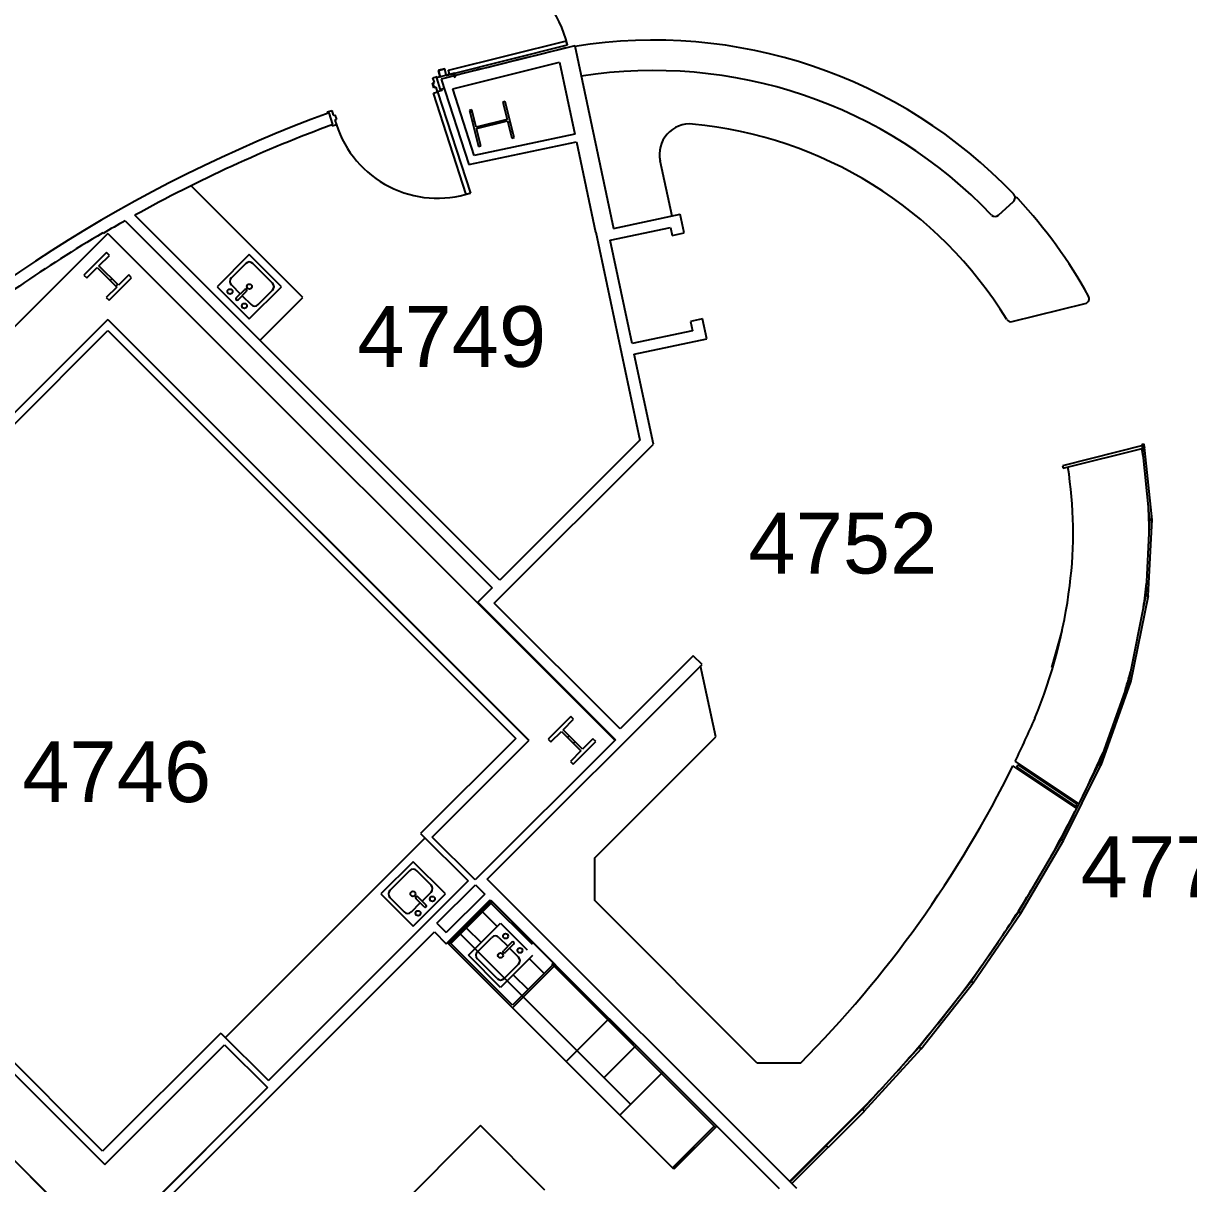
# Model space of a CAD drawing. Header units: inches. Extents: x -1050 to 5570, y -48 to 4302.
# Drawn here: x 580.3 to 1040.3, y 3409.2 to 3867.5 of the extents above; entities that cross this region are included whole.
import ezdxf

# ---------------------------------------------------------------- set-up
doc = ezdxf.new("R2010")
doc.units = ezdxf.units.IN
doc.header["$LTSCALE"] = 98
doc.header["$MEASUREMENT"] = 0
for name, color, linetype in [('A-ANNO-ROOM', 4, 'CONTINUOUS'), ('A-COLS', 5, 'CONTINUOUS'), ('A-DOOR', 2, 'CONTINUOUS'), ('A-FLOR-CASE', 3, 'CONTINUOUS'), ('A-FLOR-PFIX', 2, 'CONTINUOUS'), ('A-GLAZ', 2, 'CONTINUOUS'), ('A-WALL-FULL', 6, 'CONTINUOUS')]:
    doc.layers.add(name, color=color, linetype=linetype)
doc.styles.add('Arial', font='arial.ttf')

msp = doc.modelspace()

# ---------------------------------------------------------------- linework, layer by layer
at = {"layer": 'A-COLS'}
for p, q in [((757.37, 3833.33), (756.46, 3833.11)), ((756.46, 3833.11), (760.01, 3818.84)), ((756.71, 3832.11), (757.48, 3832.88)), ((759.08, 3826.49), (757.37, 3833.33)), ((770.53, 3836.62), (769.61, 3836.39)), ((769.61, 3836.39), (771.32, 3829.54)), ((774.08, 3822.35), (770.53, 3836.62)), ((757.62, 3828.42), (758.4, 3829.2)), ((771.32, 3829.54), (759.08, 3826.49)), ((759.22, 3825.92), (771.46, 3828.97)), ((771.46, 3828.97), (773.17, 3822.12)), ((771.68, 3828.08), (772.46, 3828.86)), ((760.93, 3819.07), (759.22, 3825.92)), ((772.6, 3824.39), (773.38, 3825.17)), ((760.01, 3818.84), (760.93, 3819.07)), ((773.17, 3822.12), (774.08, 3822.35)), ((613.12, 3776.93), (604.21, 3768.02)), ((610.11, 3771.71), (614.22, 3775.83)), ((614.22, 3775.83), (613.12, 3776.93)), ((605.31, 3766.92), (609.43, 3771.03)), ((609.43, 3771.03), (617.12, 3763.34)), ((617.8, 3764.02), (610.11, 3771.71)), ((621.92, 3768.13), (617.8, 3764.02)), ((623.02, 3767.03), (621.92, 3768.13)), ((604.21, 3768.02), (605.31, 3766.92)), ((614.11, 3758.12), (623.02, 3767.03)), ((614.5, 3765.96), (615.18, 3766.64)), ((616.81, 3763.65), (617.49, 3764.33)), ((617.12, 3763.34), (613.01, 3759.22)), ((613.01, 3759.22), (614.11, 3758.12)), ((796.35, 3593.7), (787.44, 3584.79)), ((797.45, 3592.6), (796.35, 3593.7)), ((793.34, 3588.48), (797.45, 3592.6)), ((787.44, 3584.79), (788.54, 3583.69)), ((788.54, 3583.69), (792.66, 3587.8)), ((792.66, 3587.8), (800.35, 3580.11)), ((801.03, 3580.79), (793.34, 3588.48)), ((795.07, 3585.39), (795.75, 3586.07)), ((805.15, 3584.9), (801.03, 3580.79)), ((806.25, 3583.8), (805.15, 3584.9)), ((800.35, 3580.11), (796.24, 3575.99)), ((797.34, 3574.89), (806.25, 3583.8)), ((797.37, 3583.09), (798.05, 3583.77)), ((796.24, 3575.99), (797.34, 3574.89))]:
    msp.add_line(p, q, dxfattribs=at)
at = {"layer": 'A-DOOR'}
for p, q in [((748.1, 3849.04), (794.65, 3860.65)), ((795.04, 3858.94), (794.62, 3860.64)), ((748.53, 3847.35), (795.1, 3858.96)), ((741.98, 3846.01), (743.65, 3846.55)), ((743.65, 3846.55), (743.8, 3846.08)), ((746.62, 3849.58), (744.13, 3848.96)), ((744.13, 3848.96), (744.78, 3846.35)), ((744.21, 3848.91), (746.57, 3849.5)), ((744.83, 3846.42), (744.21, 3848.91)), ((744.78, 3846.35), (745.27, 3846.47)), ((745.25, 3846.53), (744.83, 3846.42)), ((745.27, 3846.47), (745.25, 3846.53)), ((746.57, 3849.5), (747.21, 3846.95)), ((747.25, 3847.03), (746.62, 3849.58)), ((747.21, 3846.95), (750.42, 3847.75)), ((750.47, 3847.83), (747.25, 3847.03)), ((748.53, 3847.35), (748.1, 3849.04)), ((750.75, 3846.42), (750.33, 3846.31)), ((750.33, 3846.31), (750.34, 3846.25)), ((750.34, 3846.25), (750.83, 3846.37)), ((750.42, 3847.75), (750.75, 3846.42)), ((750.83, 3846.37), (750.47, 3847.83)), ((741.75, 3843.9), (742.58, 3844.17)), ((742.37, 3842), (741.75, 3843.9)), ((742.58, 3844.17), (741.98, 3846.01)), ((742.61, 3842.07), (741.99, 3843.98)), ((743.2, 3842.27), (742.37, 3842)), ((743.79, 3840.42), (743.2, 3842.27)), ((743.8, 3846.08), (743.32, 3845.92)), ((743.32, 3845.92), (744.83, 3841.28)), ((742.13, 3839.88), (743.79, 3840.42)), ((755.08, 3799.93), (742.13, 3839.88)), ((745.46, 3840.96), (743.79, 3840.42)), ((743.79, 3840.42), (756.75, 3800.47)), ((744.83, 3841.28), (745.3, 3841.44)), ((745.3, 3841.44), (745.46, 3840.96)), ((700.36, 3832.52), (702.03, 3833.06)), ((700.52, 3832.04), (700.36, 3832.52)), ((702.03, 3833.06), (702.63, 3831.22)), ((700.99, 3832.2), (700.52, 3832.04)), ((702.5, 3827.56), (700.99, 3832.2)), ((702.63, 3831.22), (703.22, 3831.41)), ((703.22, 3831.41), (703.84, 3829.51)), ((703.84, 3829.51), (703.24, 3829.31)), ((703.24, 3829.31), (703.84, 3827.47)), ((702.02, 3827.41), (702.5, 3827.56)), ((702.18, 3826.93), (702.02, 3827.41)), ((703.84, 3827.47), (702.18, 3826.93)), ((756.75, 3800.47), (755.08, 3799.93))]:
    msp.add_line(p, q, dxfattribs=at)
for centre, radius, start, end in [((748.53, 3847.35), 48, 14, 104), ((743.79, 3840.42), 42, 197.9628, 287.9628), ((743.79, 3840.42), 42, 197.9628, 287.9628)]:
    msp.add_arc(centre, radius, start, end, dxfattribs=at)
at = {"layer": 'A-FLOR-CASE'}
for p, q in [((836.43, 3791.39), (831.65, 3813.18)), ((690.66, 3759.22), (646.54, 3803.34)), ((965.3, 3791.7), (971.15, 3797.16)), ((673.69, 3742.25), (690.66, 3759.22)), ((970.68, 3749.67), (999.5, 3756.85)), ((986.27, 3613.02), (990.35, 3627.55)), ((853.59, 3585.71), (847.64, 3613.7)), ((986.58, 3612.94), (986.27, 3613.02)), ((805.82, 3537.94), (853.59, 3585.71)), ((971.79, 3575.98), (996.95, 3559.26)), ((996.05, 3557.45), (970.9, 3574.17)), ((738.86, 3545.76), (660.02, 3466.92)), ((805.82, 3520.97), (805.82, 3537.94)), ((747.93, 3504.09), (764.9, 3521.06)), ((748.16, 3503.85), (764.6, 3520.29)), ((748.99, 3504.09), (765.43, 3520.53)), ((781.25, 3503.65), (764.07, 3520.82)), ((764.9, 3521.06), (790.35, 3495.6)), ((869.97, 3456.82), (805.82, 3520.97)), ((761.49, 3516.59), (767.33, 3510.76)), ((752.17, 3508.33), (820.05, 3440.45)), ((755.13, 3510.23), (760.96, 3504.4)), ((837.08, 3414.94), (747.63, 3504.38)), ((773.38, 3479.69), (748.99, 3504.09)), ((780.05, 3498.03), (785.89, 3492.2)), ((789.82, 3496.13), (773.38, 3479.69)), ((773.38, 3478.63), (790.35, 3495.6)), ((853.52, 3431.38), (788.85, 3496.04)), ((773.69, 3491.67), (779.52, 3485.83)), ((794.59, 3457.42), (811.57, 3474.39)), ((811.57, 3474.39), (832.78, 3453.18)), ((809.44, 3451.05), (822.17, 3463.78)), ((887.12, 3456.82), (869.97, 3456.82)), ((815.81, 3436.21), (832.78, 3453.18)), ((882.76, 3410.09), (911.38, 3438.71)), ((760.73, 3432.1), (540.11, 3211.48)), ((786.19, 3406.64), (760.73, 3432.1)), ((836.55, 3415.47), (852.99, 3431.91)), ((853.99, 3431.96), (837.02, 3414.99)), ((854.05, 3431.91), (837.08, 3414.94))]:
    msp.add_line(p, q, dxfattribs=at)
for centre, radius, start, end in [((829.28, 3664.86), 196, 43.5907, 99.184), ((829.27, 3664.86), 184, 43.6137, 98.9988), ((843.38, 3815.75), 12, 84.6393, 192.372), ((829.22, 3664.91), 163.5, 31.5904, 84.6393), ((969.79, 3798.62), 2, 313, 43.5907), ((971.48, 3796.82), 2, 42.8613, 81.3764), ((829.28, 3664.86), 196, 28.9602, 42.8613), ((963.93, 3793.16), 2, 223.6137, 313), ((999.02, 3758.79), 2, 284, 28.9602), ((970.2, 3751.61), 2, 211.5904, 284), ((828.7, 3666.22), 196, 8.8703, 9.7932), ((828.7, 3666.22), 166, 352.7919, 9.0311), ((828.7, 3666.22), 196, 0.1252, 2.8928), ((787.03, 3671.49), 208, 337.8276, 352.7919), ((828.7, 3666.22), 196, 352.7919, 354.1837), ((787.03, 3671.49), 238, 351.6356, 352.7919), ((787.03, 3671.49), 238, 343.3541, 345.3987), ((569.15, 3772.41), 448, 333.9942, 336.391), ((569.15, 3772.41), 478, 333.9377, 336.2021), ((569.15, 3772.41), 448, 315.2146, 333.7363), ((569.15, 3772.41), 478, 330.0263, 333.1037), ((569.15, 3772.41), 478, 326.3196, 329.418), ((569.15, 3772.41), 478, 321.1177, 325.9189), ((569.15, 3772.41), 478, 317.8533, 320.9735), ((569.15, 3772.41), 478, 315.7229, 317.2605)]:
    msp.add_arc(centre, radius, start, end, dxfattribs=at)
at = {"layer": 'A-FLOR-PFIX'}
for p, q in [((669.45, 3776.19), (656.72, 3763.46)), ((668.04, 3772.65), (662.38, 3767)), ((682.18, 3763.46), (669.45, 3776.19)), ((678.64, 3764.88), (670.86, 3772.65)), ((656.72, 3763.46), (669.45, 3750.73)), ((662.38, 3764.17), (665.91, 3760.63)), ((669.45, 3750.73), (682.18, 3763.46)), ((664.32, 3759.04), (667.68, 3762.4)), ((665.03, 3758.34), (668.39, 3761.69)), ((666.62, 3759.93), (670.16, 3756.39)), ((672.99, 3756.39), (678.64, 3762.05)), ((734.14, 3536.33), (721.42, 3523.61)), ((746.87, 3523.61), (734.14, 3536.33)), ((732.73, 3532.8), (724.95, 3525.02)), ((741.22, 3527.14), (735.56, 3532.8)), ((737.68, 3520.78), (741.22, 3524.31)), ((721.42, 3523.61), (734.14, 3510.88)), ((724.95, 3522.19), (730.61, 3516.54)), ((733.44, 3516.54), (736.97, 3520.07)), ((734.14, 3510.88), (746.87, 3523.61)), ((738.56, 3518.48), (735.21, 3521.84)), ((739.27, 3519.19), (735.91, 3522.55)), ((755.97, 3499.4), (768.7, 3512.13)), ((768.7, 3512.13), (779.21, 3501.61)), ((759.5, 3500.82), (765.16, 3506.47)), ((767.99, 3506.47), (771.52, 3502.94)), ((773.12, 3504.53), (769.76, 3501.17)), ((773.82, 3503.82), (770.46, 3500.46)), ((772.23, 3502.23), (775.77, 3498.7)), ((768.7, 3486.67), (755.97, 3499.4)), ((767.28, 3490.21), (759.5, 3497.99)), ((781.29, 3499.27), (768.7, 3486.67)), ((775.77, 3495.87), (770.11, 3490.21))]:
    msp.add_line(p, q, dxfattribs=at)
for centre in [(669.52, 3763.53), (661.85, 3761.52), (667.51, 3755.86), (734.08, 3523.67), (741.75, 3521.66), (736.09, 3516.01), (770.64, 3507), (776.3, 3501.35), (768.63, 3499.34)]:
    msp.add_circle(centre, 1, dxfattribs=at)
for centre, radius, start, end in [((669.45, 3771.24), 2, 45, 135), ((663.79, 3765.58), 2, 135, 225), ((677.23, 3763.46), 2, 315, 45), ((664.68, 3758.69), 0.5, 135, 315), ((668.04, 3762.05), 0.5, 315, 135), ((671.57, 3757.81), 2, 225, 315), ((734.14, 3531.39), 2, 45, 135), ((726.37, 3523.61), 2, 135, 225), ((739.8, 3525.73), 2, 315, 45), ((735.56, 3522.19), 0.5, 45, 225), ((732.02, 3517.95), 2, 225, 315), ((738.92, 3518.83), 0.5, 225, 45), ((766.58, 3505.06), 2, 45, 135), ((773.47, 3504.18), 0.5, 315, 135), ((760.92, 3499.4), 2, 135, 225), ((770.11, 3500.82), 0.5, 135, 315), ((774.35, 3497.28), 2, 315, 45), ((768.7, 3491.62), 2, 225, 315)]:
    msp.add_arc(centre, radius, start, end, dxfattribs=at)
at = {"layer": 'A-GLAZ'}
for p, q in [((1022.79, 3700.82), (990.52, 3692.78)), ((990.77, 3691.81), (1023.03, 3699.85)), ((1022.81, 3701.28), (1021.82, 3701.18)), ((1021.82, 3701.18), (1024.89, 3671.25)), ((1023.03, 3699.85), (1022.79, 3700.82)), ((1025.89, 3671.35), (1022.81, 3701.28)), ((990.52, 3692.78), (990.77, 3691.81)), ((1024.88, 3671.51), (1023.39, 3641.46)), ((1024.39, 3641.41), (1025.88, 3671.46)), ((1025.88, 3671.46), (1024.88, 3671.51)), ((1024.89, 3671.25), (1025.89, 3671.35)), ((1023.42, 3641.72), (1016.52, 3607.46)), ((1017.5, 3607.26), (1024.4, 3641.52)), ((1023.39, 3641.46), (1024.39, 3641.41)), ((1024.4, 3641.52), (1023.42, 3641.72)), ((1016.59, 3607.71), (1004.79, 3574.81)), ((1005.73, 3574.47), (1017.53, 3607.37)), ((1016.52, 3607.46), (1017.5, 3607.26)), ((1017.53, 3607.37), (1016.59, 3607.71)), ((1004.75, 3574.99), (989.95, 3545.14)), ((1005.65, 3574.54), (1004.75, 3574.99)), ((1004.79, 3574.81), (1005.73, 3574.47)), ((972.44, 3573.75), (972.99, 3574.58)), ((972.44, 3573.75), (995.69, 3558.3)), ((996.24, 3559.13), (972.99, 3574.58)), ((990.84, 3544.7), (1005.65, 3574.54)), ((995.69, 3558.3), (996.24, 3559.13)), ((990.01, 3545.25), (973.17, 3516.5)), ((974.03, 3515.99), (990.87, 3544.74)), ((989.95, 3545.14), (990.84, 3544.7)), ((990.87, 3544.74), (990.01, 3545.25)), ((973.23, 3516.6), (954.44, 3489.09)), ((955.27, 3488.52), (974.06, 3516.04)), ((973.17, 3516.5), (974.03, 3515.99)), ((974.06, 3516.04), (973.23, 3516.6)), ((954.52, 3489.18), (933.86, 3463.04)), ((934.65, 3462.42), (955.3, 3488.56)), ((954.44, 3489.09), (955.27, 3488.52)), ((955.3, 3488.56), (954.52, 3489.18)), ((933.94, 3463.13), (911.52, 3438.49)), ((912.26, 3437.81), (934.68, 3462.46)), ((933.86, 3463.04), (934.65, 3462.42)), ((934.68, 3462.46), (933.94, 3463.13)), ((882.94, 3409.91), (911.58, 3438.55)), ((883.65, 3409.2), (912.29, 3437.84)), ((911.52, 3438.49), (912.26, 3437.81)), ((912.29, 3437.84), (911.58, 3438.55)), ((897.26, 3424.23), (897.97, 3423.52)), ((882.94, 3409.91), (883.65, 3409.2))]:
    msp.add_line(p, q, dxfattribs=at)
at = {"layer": 'A-WALL-FULL'}
for p, q in [((797.93, 3858.63), (750.22, 3846.74)), ((797.93, 3858.63), (813.27, 3786.47)), ((749.78, 3841.6), (791.91, 3852.11)), ((791.91, 3852.11), (797.93, 3823.75)), ((750, 3847.65), (743.79, 3846.1)), ((745.27, 3846.47), (745.27, 3846.46)), ((750.22, 3846.74), (750, 3847.65)), ((743.32, 3845.92), (744.83, 3841.28)), ((745.23, 3845.48), (756.19, 3811.68)), ((758.3, 3815.32), (749.78, 3841.6)), ((702.5, 3827.56), (700.99, 3832.2)), ((797.93, 3823.75), (758.3, 3815.32)), ((756.19, 3811.68), (798.58, 3820.69)), ((798.58, 3820.69), (806.18, 3784.96)), ((768.37, 3647.57), (624.26, 3791.68)), ((813.27, 3786.47), (839.63, 3792.07)), ((841.19, 3784.73), (839.63, 3792.07)), ((620.41, 3789.52), (765.37, 3644.57)), ((811.9, 3781.83), (835.74, 3786.9)), ((835.74, 3786.9), (836.42, 3783.71)), ((613.62, 3784.5), (558.46, 3729.34)), ((611.76, 3784.53), (611.63, 3784.74)), ((613.62, 3784.5), (813.82, 3584.3)), ((806.18, 3784.96), (806.25, 3784.98)), ((806.25, 3784.98), (823.69, 3702.89)), ((820.58, 3741), (811.9, 3781.83)), ((836.42, 3783.71), (841.19, 3784.73)), ((575.43, 3712.37), (613.62, 3750.55)), ((613.6, 3750.54), (575.43, 3712.37)), ((613.6, 3750.54), (779.86, 3584.28)), ((613.62, 3750.55), (779.87, 3584.3)), ((848.41, 3750.74), (843.64, 3749.72)), ((843.64, 3749.72), (844.42, 3746.06)), ((850.07, 3742.92), (848.41, 3750.74)), ((576.05, 3708.57), (613.6, 3746.12)), ((613.6, 3746.12), (774.65, 3585.08)), ((844.42, 3746.06), (820.58, 3741)), ((821.46, 3736.84), (850.07, 3742.92)), ((829.01, 3701.32), (821.46, 3736.84)), ((766.16, 3638.47), (829.01, 3701.32)), ((823.69, 3702.89), (768.37, 3647.57)), ((765.37, 3644.57), (759.71, 3638.91)), ((759.71, 3638.91), (814.07, 3584.55)), ((815.84, 3588.79), (766.16, 3638.47)), ((844.74, 3617.7), (815.84, 3588.79)), ((848.19, 3614.25), (844.74, 3617.7)), ((763.39, 3529.46), (848.19, 3614.25)), ((774.65, 3585.08), (737.09, 3547.53)), ((741.69, 3546.11), (779.86, 3584.28)), ((814.07, 3584.55), (758.66, 3529.14)), ((612.28, 3382.76), (411.47, 3583.57)), ((446.11, 3583.05), (612.37, 3416.79)), ((611.57, 3422), (450.53, 3583.05)), ((737.09, 3547.53), (755.83, 3528.79)), ((758.66, 3529.14), (741.69, 3546.11)), ((885.61, 3407.24), (763.39, 3529.46)), ((755.83, 3528.79), (676.99, 3449.95)), ((743.51, 3512.04), (758.71, 3527.25)), ((758.71, 3527.25), (762.39, 3523.56)), ((762.39, 3523.56), (747.19, 3508.36)), ((747.19, 3503.94), (764.6, 3521.35)), ((764.6, 3521.35), (878.71, 3407.24)), ((743.51, 3512.04), (747.19, 3508.36)), ((614.4, 3380.46), (742.53, 3508.6)), ((742.53, 3508.6), (747.19, 3503.94)), ((658.25, 3468.68), (611.57, 3422)), ((658.25, 3468.68), (676.99, 3449.95)), ((612.37, 3416.79), (659.67, 3464.09)), ((659.67, 3464.09), (676.64, 3447.12)), ((676.64, 3447.12), (612.29, 3382.77)), ((629.26, 3399.74), (676.64, 3447.12)), ((612.29, 3382.77), (582.13, 3412.93))]:
    msp.add_line(p, q, dxfattribs=at)
for centre, radius, start, end in [((10702.49, -35933.23), 41006.01, 103.982237, 104.053289), ((896.58, 3301.06), 566, 105.4847, 105.7099), ((896.58, 3301.06), 561.12, 105.5187, 105.6903), ((896.58, 3301.06), 566, 110.2158, 135.0249), ((896.58, 3301.06), 561.12, 110.2354, 119.0326), ((896.58, 3301.06), 561.12, 119.4835, 120.5035), ((896.58, 3301.06), 561.37, 120.5035, 128.4791)]:
    msp.add_arc(centre, radius, start, end, dxfattribs=at)

# ---------------------------------------------------------------- texts
at = {"layer": 'A-ANNO-ROOM', "style": 'Arial'}
for s, p in [('4749', (712.1, 3731.8)), ('4752', (866.51, 3650.18)), ('4746', (579.83, 3559.89)), ('4773', (997.69, 3522.34))]:
    msp.add_text(s, height=24, dxfattribs=at).set_placement(p)

doc.saveas('drawing.dxf')
